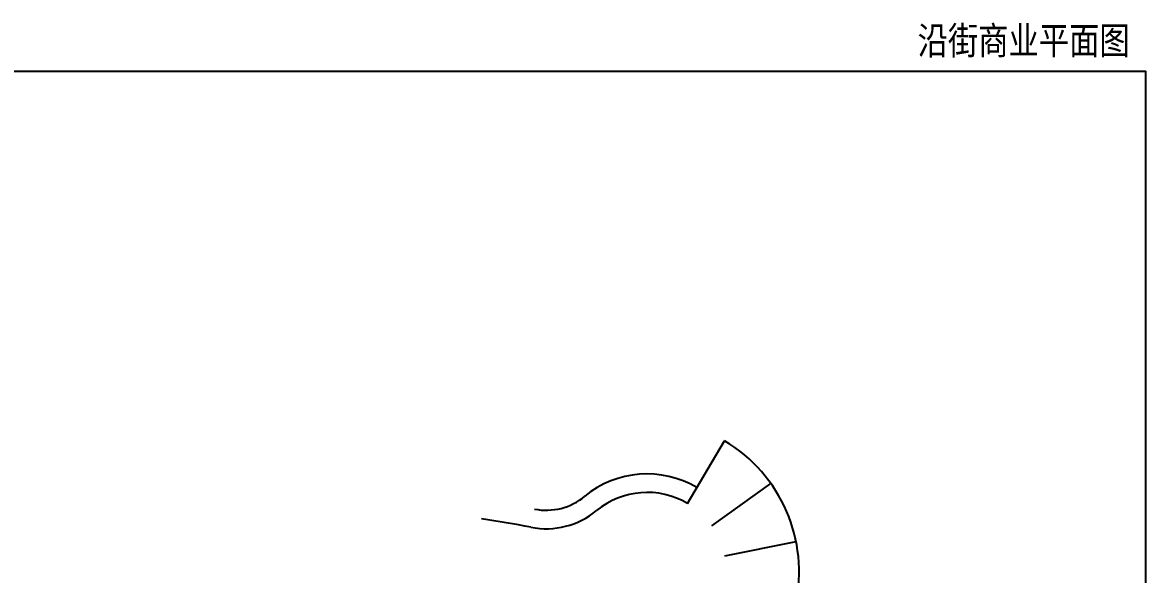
# Model space of a CAD drawing. Extents: x 34838826 to 35164760, y 36533342 to 36641385.
# Drawn here: x 35079806 to 35164760, y 36599633 to 36641385 of the extents above; entities that cross this region are included whole.
import ezdxf

# ---------------------------------------------------------------- set-up
doc = ezdxf.new("R2010")
doc.units = 0
doc.header["$LTSCALE"] = 1000
doc.header["$MEASUREMENT"] = 0
for name, color, linetype in [('PUB_TEXT', 7, 'CONTINUOUS'), ('TEXT', 7, 'CONTINUOUS'), ('道路边线', 8, 'CONTINUOUS')]:
    doc.layers.add(name, color=color, linetype=linetype)
doc.styles.add('-宋体', font='SimSun.ttf')

msp = doc.modelspace()

# ---------------------------------------------------------------- linework, layer by layer
at = {"layer": 'TEXT'}
msp.add_lwpolyline([(34838826.3, 36637693.6), (35164760.4, 36637693.6), (35164760.4, 36533342.2), (34838826.3, 36533342.2)], close=True, dxfattribs=at)
at = {"layer": '道路边线'}
for p, q in [((35130116.4, 36605002.9), (35132922.3, 36609733.3)), ((35131945.4, 36603319.2), (35136427.9, 36606506.3)), ((35132934.9, 36601038.7), (35138324.5, 36602135.3))]:
    msp.add_line(p, q, dxfattribs=at)
for centre, radius, start, end in [((35127055.4, 36599842.4), 11500, 275.851487, 59.324935), ((35127055.4, 36599842.4), 7400, 59.324935, 129.526251), ((35119418.2, 36609098.4), 4600, 258.95237, 309.526251), ((35127055.4, 36599842.4), 6000, 59.324935, 129.526251), ((35119418.2, 36609098.4), 6000, 258.95237, 309.526251), ((35104760.7, 36534025.5), 70490.4, 78.95237, 82.027996)]:
    msp.add_arc(centre, radius, start, end, dxfattribs=at)

# ---------------------------------------------------------------- texts
at = {"layer": 'PUB_TEXT', "style": '-宋体', "width": 0.8}
msp.add_text('沿街商业平面图', height=2100, dxfattribs=at).set_placement((35147523.1, 36638967.1))

doc.saveas('drawing.dxf')
